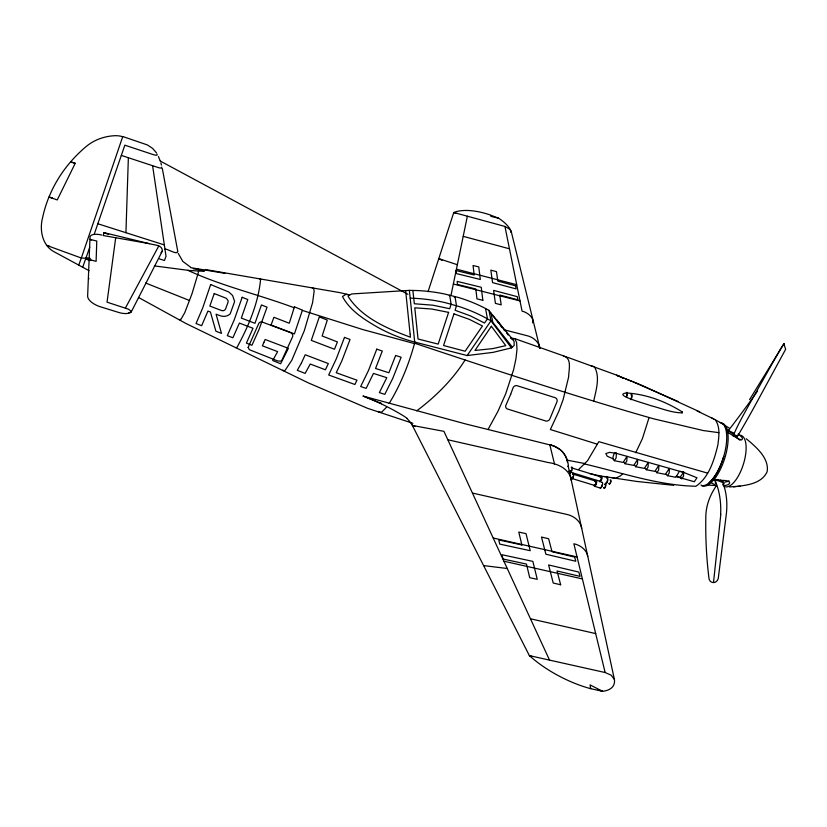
<?xml version="1.0" encoding="UTF-8"?>
<svg xmlns="http://www.w3.org/2000/svg" width="827" height="827" viewBox="0 0 827 827"><rect width="100%" height="100%" fill="white"/><g stroke="black" fill="none" stroke-linecap="round" stroke-linejoin="round"><path stroke-width="1.24" d="M490.556 215.568L490.98 216.374L498.536 218.194M125.931 232.697L128.361 157.709M669.384 468.371L669.198 473.013L667.41 475.68L665.828 473.685L668.671 469.426M115.697 237.762L107.045 302.165L128.609 309.246L131.214 311.355L130.852 312.337L128.867 312.678M716.172 486.09A49.144 37.163 -49 0 0 705.844 515.934A646.063 513.619 -21.8 0 0 708.966 578.342A7.319 5.603 -52.4 0 0 713.494 582.59L720.834 514.218M682.151 411.898L682.151 412.849C671.266 412.797 660.887 408.125 650.384 405.55C648.099 404.32 611.318 394.758 626.515 392.98C646.321 394.19 665.435 401.343 682.141 411.887L682.151 412.849M90.329 258.427L81.325 258.034L122.768 136.527L147.351 144.932L152.53 148.333L156.51 152.881M414.885 342.109C409.148 363.549 400.754 384.524 389.166 403.442M101.731 235.054A13.098 5.572 18.9 0 0 90.04 236.594L87.641 296.035A15.031 6.998 18.9 0 0 99.416 306.476L118.685 312.451A12.994 6.068 19.2 0 0 131.255 311.913L162.309 251.129C162.692 244.678 154.132 245.216 149.48 243.696L103.23 235.53L103.871 232.604L149.48 243.696M467.369 216.198L451.056 295.084M88.696 279.04L88.871 278.265M649.071 417.521L642.445 438.548L635.715 452.772M593.724 401.116C595.978 390.137 600.443 377.133 594.375 366.712L591.047 365.792M89.761 247.242L82.71 267.245M428.055 291.673L453.775 212.498A51.439 23.683 26.1 0 1 490.091 214.917L498.609 218.225A26.288 11.95 25.9 0 1 511.344 231.963L539.938 348.332M94.185 234.361L124.836 145.17L152.199 154.267C153.295 154.67 158.722 156.344 156.923 154.018M720.007 422.556A32.863 12.839 -72.6 0 1 723.749 456.39C720.72 465.994 716.627 475.69 709.194 482.741M749.562 399.648L783.882 343.898L785.65 349.304L756.178 403.483A86.566 6.409 -59.3 0 1 737.622 436.087L733.756 434.557L734.273 433.296A47.708 3.432 -59.4 0 1 745.592 411.05A414.513 24.851 -59.6 0 1 779.716 350.441A7.288 0.538 -59.5 0 1 783.696 344.146L784.213 343.598L783.913 344.539M125.446 307.975L158.763 245.991M488.023 429.523L497.947 411.329L505.752 393.662L513.639 369.566L515.986 358.536L516.989 349.356L516.596 342.461L514.766 338.708L511.789 338.109M78.741 265.105L81.325 258.034L46.777 245.433L49.258 246.084M162.299 251.139L160.996 252.721M622.989 462.365L614.378 460.711L616.115 458.003L616.373 453.341A3.98 1.53 -74.5 0 0 615.846 452.679M625.057 463.73L626.804 461.032L627.052 456.37L623.579 461.755L625.057 463.73L633.627 465.363M635.705 466.728L637.462 464.04L637.689 459.378L634.195 464.753L635.705 466.728L644.223 468.361M646.311 469.726L648.079 467.048L648.296 462.386L644.781 467.741L646.311 469.726L654.777 471.338M465.105 359.983C452.586 379.913 435.415 396.774 416.725 410.843M656.876 472.703L658.654 470.036L658.85 465.384L655.315 470.718L656.876 472.703L665.301 474.316M614.378 460.711L612.921 458.747L607.194 456.194L605.829 453.547L609.633 452.359L616.373 453.341L683.846 472.465L696.996 477.779L694.298 481.727L676.29 476.641L679.008 471.959M386.591 407.163L381.733 412.084L378.9 412.063L378.497 411.453M683.702 472.031L683.495 476.28L681.706 478.936L680.125 477.324L683.702 472.031L679.866 471.338M347.66 294.65L346.089 294.298L342.471 296.511C349.79 310.394 363.704 319.16 376.947 326.861C388.793 333.539 401.508 338.677 414.689 342.058L467.152 355.558L490.98 320.845L488.995 310.363L483.123 307.262A151.703 127.916 -8.6 0 0 457.91 297.338L444.461 293.957A151.703 127.916 -8.6 0 0 416.477 290.525L409.355 290.38L351.599 293.957L348.219 295.983L348.25 296.645C362.009 317.93 387.418 328.66 410.43 337.23L410.12 334.191M454.312 297.503L455.026 296.552L456.473 305.742L455.088 310.27L470.542 315.935L484.508 323.016L487.475 318.881L485.542 308.543M449.299 295.704L449.712 295.167L451.087 304.171L449.723 308.709L432.862 305.194L414.348 303.757L412.869 290.453M578.9 469.25L587.573 460.67L598.82 441.659L707.561 473.127M467.152 355.558L493.088 352.364L511.458 347.898L514.177 345.428L514.084 341.572L513.009 339.794L491.083 313.371L492.789 322.303L512.295 347.113M622.648 473.757L620.529 475.835L615.371 478.409L611.494 477.489M121.321 155.404L159.063 167.829L161.523 168.088L161.792 167.054M569.679 472.63C569.834 472.217 569.782 479.174 572.832 477.985L572.729 477.53M532.598 322.84C534.614 317.868 527.14 312.141 522.064 311.148L504.946 226.453L453.775 212.498L456.122 213.449M571.25 480.466C570.072 469.291 558.08 463.792 548.105 462.51L447.841 439.768M722.798 484.777L724.173 483.609L723.77 482.1L720.162 480.063M235.798 347.691L237.08 347.226C248.472 326.345 258.448 302.971 260.608 279.113L259.647 278.947M568.221 471.39L571.323 470.987M510.724 232.273L511.138 231.364L509.628 229.11L504.946 226.453M729.445 486.948C742.098 485.945 761.243 485.222 767.177 471.597C769.275 457.796 755.661 446.673 746.285 438.755M723.253 485.749L724.938 485.521A6.265 1.706 -5.8 0 0 728.783 484.312A6.254 2.936 -14.2 0 0 729.311 481.841L726.127 480.601L713.722 479.815M198.098 268.734L198.8 269.643L198.17 273.137L191.967 293.843L184.762 312.668L180.338 320.411L180.245 319.253M713.463 479.505L718.467 479.629M733.477 486.834L736.247 486.576M737.477 486.472L740.082 486.235M726.716 429.533L727.822 429.482M312.234 287.92L313.619 288.323L314.136 291.249L312.575 302.692L304.264 330.81L291.776 360.293L285.015 370.455L283.237 370.703L282.886 370.041M86.008 258.148L87.858 258.21M675.793 477.272L667.41 475.68M409.355 290.38L410.213 298.123L417.418 298.485A153.078 131.017 -2.1 0 1 445.753 302.785L459.398 306.631A153.078 131.017 -2.1 0 1 485.004 317.506L490.98 320.845L511.458 347.898M707.602 485.056L716.254 485.583M607.721 476.921L603.999 476.517M673.643 485.315L637.131 481.49L600.619 476.021M718.818 432.655L703.27 430.547L653.63 418.813C573.235 395.957 493.864 369.628 414.585 343.205M483.65 565.585L507.478 568.542M549.273 444.73C560.106 446.332 568.19 455.915 568.387 466.79M154.349 265.901L189.104 270.46L204.238 271.328L204.3 270.718L193.239 268.765M190.706 267.659L224.954 273.334M600.051 475.907L589.486 473.52M205.354 269.509L340.104 292.675L349.118 294.836M584.958 463.585L566.94 460.112M597.425 444.223L550.358 429.523L558.959 411.009L563.187 399.4L568.625 377.009C568.604 370.878 572.439 357.781 563.445 356.179M530.769 618.854L595.678 633.585M503.064 559.021L526.448 564.055L529.725 577.711L537.261 579.324L532.846 561.378L502.03 554.741L502.878 558.628M504.098 561.254L582.404 578.921M493.357 538.046L577.06 556.933M472.527 493.078L566.733 514.394C573.731 515.852 580.533 520.979 581.712 528.36M531.761 656.431L529.373 655.615A74.957 33.804 27 0 0 589.951 688.498L602.511 691.31A39.593 18.184 27.2 0 0 614.42 679.505L611.215 675.225L605.137 672.527L529.373 655.615L411.98 424.685M549.231 444.719L554.328 446.301L560.117 449.63A26.164 21.812 -11.1 0 1 567.363 462.055M503.581 329.653L527.026 335.69C533.105 337.085 538.822 341.737 539.855 348.115M453.351 284.023L519.987 300.904M548.518 444.554L465.56 423.92L363.115 396.081L381.598 403.597L379.2 402.656M456.432 269.178L516.72 284.705M456.142 270.563L474.181 274.988L473.065 265.508L478.761 266.914L480.301 279.464L456.38 273.592L456.09 270.811M463.244 236.346L509.463 248.813M414.472 343.608L362.681 329.528L302.341 310.414M733.022 435.943L737.053 436.47L738.046 434.971M584.596 463.988C621.273 472.506 658.065 485.459 695.931 486.255C709.194 477.2 714.239 459.884 717.888 444.885C718.911 436.573 720.493 426.908 715.159 419.682L711.995 418.09M552.136 445.495L549.831 444.802L554.514 464.092M676.155 476.207L680.125 477.324M52.432 198.035L48.989 197.033L57.239 199.938L75.174 163.415L70.605 161.875A153.574 136.341 7.7 0 0 51.419 191.44L48.648 197.808A153.574 136.341 7.7 0 0 42.622 217.563C39.365 229.617 42.094 245.216 53.879 251.646L89.037 270.677M75.226 163.239L70.646 161.834A153.284 136.093 7.8 0 1 86.101 146.586A48.462 43.345 14.4 0 1 114.55 135.721A22.122 19.879 15.7 0 1 122.737 136.703M570.299 472.145L600.02 481.283A2.223 0.755 -73.2 0 0 601.56 478.502A2.223 0.755 -73.2 0 0 600.578 477.51M573.08 474.129L596.029 481.19M594.758 485.501L571.798 478.451A2.254 0.724 -73.2 0 0 573.287 475.907M594.52 486.286L600.443 488.106M571.571 467.855L601.281 477.014M159.466 258.923L164.459 260.495L166.01 256.246L152.602 165.731M97.834 223.755L164.335 244.926M164.976 249.299C165.876 247.759 177.805 255.77 177.526 251.408M457.362 264.723L438.786 258.634L442.031 260.319M412.859 423.321L367.612 408.331L308.347 382.891L186.178 323.615L138.502 297.462M294.195 307.747C259.089 294.588 221.905 286.152 187.894 270.326M567.611 357.316L618.978 375.975M515.428 338.863L566.65 356.975M415.35 426.494L412.394 425.44L443.944 431.343L549.542 660.122M617.676 375.665L616.539 375.262L624.447 378.446M733.756 434.557L726.923 429.823L729.3 430.681M91.559 239.964L89.926 239.375L96.78 241.039L96.108 261.342L89.109 259.523L91.363 260.371M597.911 689.594L602.511 691.31L590.075 684.87L590.664 688.674L590.385 688.167M714.869 484.57L712.119 483.299L710.817 481.769M363.115 396.081L365.482 396.991A111.19 47.377 22.7 0 1 402.842 415.474A20.82 8.497 23.1 0 1 407.008 418.369M617.593 375.634L640.594 384.772L699.787 411.877M103.871 232.604L108.668 234.496M625.698 378.942L632.469 381.629M145.645 283.02L189.528 300.511M89.823 260.639L85.76 258.944M633.389 382.012L678.192 401.54M697.016 410.916L713.66 418.927M726.923 429.823L734.273 433.296M160.18 160.996L407.907 294.298M190.541 267.162L182.829 261.415L178.27 253.434M715.159 419.682L723.036 424.086M725 425.429L729.238 428.107M727.595 432.211L738.263 438.91L741.499 439.923A6.265 2.471 45.7 0 0 742.274 437.948A6.275 1.178 38.2 0 0 739.607 435.105L738.315 434.03M510.424 338.036L513.009 339.794M488.995 310.363L491.248 313.35M492.747 315.335L498.764 323.295M500.263 325.29L501.762 327.275M496.634 319.739L505.07 330.924M506.6 332.95L508.129 334.987M158.422 156.51L160.118 160.738M587.77 556.385C586.591 549.635 580.254 545.117 573.866 543.773L605.137 672.527M570.62 477.179L614.42 679.505M160.831 162.888L161.472 165.049M569.772 473.178L568.159 465.942L568.449 467.017M715.737 483.919L714.869 479.588L722.715 482.441A81.625 59.761 -52.2 0 1 726.22 514.973L718.291 578.135A4.424 3.391 -52.6 0 1 714.011 582.559M162.33 168.584L177.805 251.542M405.633 290.608L410.089 333.87M410.213 298.123L414.689 342.058M740.392 435.281A26.857 10.823 -72.6 0 1 743.752 463.037A26.857 10.823 -72.6 0 1 725.393 486.803M700.976 485.035A32.853 12.86 -72.6 0 0 706.609 485.676L710.61 483.185L714.755 478.688A32.853 12.86 -72.6 0 0 727.905 433.575L726.664 428.138L724.442 424.54A32.853 12.86 -72.6 0 0 721.402 423.01M723.749 456.39A32.863 12.839 -72.6 0 1 701.616 485.573M757.563 391.006A87.879 5.779 -52.3 0 1 728.907 429.885M612.921 458.747A3.98 1.53 -74.5 0 1 615.081 452.845M630.929 394.706A3.236 1.044 -74.3 0 1 632.086 395.657A3.236 1.044 -74.3 0 1 630.918 399.751M631.404 395.606A2.005 0.651 -74.3 0 1 631.404 397.539M631.249 398.035A2.005 0.651 -74.3 0 1 630.639 399.183M626.359 392.877A3.236 1.044 -74.3 0 1 626.349 396.919M728.959 480.725A6.492 3.143 3.8 0 1 725.114 482.038M626.876 392.256A4.052 1.303 -74.3 0 1 626.556 397.146M736.464 437.38A6.492 2.615 28.6 0 1 739.917 440.284M622.317 378.094A4.001 1.272 -74.2 0 1 622.617 378.249M714.776 479.65A82.896 65.261 -60.1 0 1 720.617 514.249M406.894 418.369A44.265 18.649 24.1 0 1 411.877 424.664M571.209 467.338A3.06 0.982 -73.2 0 1 572.201 467.813A3.06 0.982 -73.2 0 1 571.633 470.987L571.323 471.669A3.06 0.982 -73.2 0 1 570.341 472.889M602.273 484.26A2.243 0.765 -73.3 0 1 601.642 486.41M601.384 486.824A2.243 0.765 -73.3 0 1 600.898 487.289M604.971 484.281A2.243 0.765 -73.3 0 1 605.767 485.16A2.243 0.765 -73.3 0 1 604.785 488.002A2.243 0.765 -73.3 0 1 603.824 487.61M572.718 473.613A3.081 0.992 -73.2 0 1 573.731 474.801A3.081 0.992 -73.2 0 1 572.387 478.709A3.081 0.992 -73.2 0 1 571.137 478.202M571.633 470.17A2.233 0.724 -73.2 0 1 571.436 470.718L571.219 471.225A2.233 0.724 -73.2 0 1 570.971 471.638M570.733 471.938A2.233 0.724 -73.2 0 1 570.01 470.914M604.94 484.632A1.83 0.62 -73.3 0 1 605.591 485.232A1.83 0.62 -73.3 0 1 604.919 487.485A1.83 0.62 -73.3 0 1 604.041 487.672M595.543 481.748A1.83 0.62 -73.3 0 1 596.184 482.213A1.83 0.62 -73.3 0 1 595.647 484.364M595.047 485.087A1.83 0.62 -73.3 0 1 594.737 485.004M600.216 477.479A3.05 1.034 -73.2 0 1 601.963 477.582A3.05 1.034 -73.2 0 1 600.071 482.038M606.76 478.306A3.039 1.034 -73.2 0 1 607.845 479.278A3.039 1.034 -73.2 0 1 606.739 483.03A3.039 1.034 -73.2 0 1 605.271 483.361M594.964 481.655A3.07 1.034 -73.3 0 1 596.681 481.087A3.07 1.034 -73.3 0 1 595.605 485.439A3.07 1.034 -73.3 0 1 594.075 485.242M601.57 482.492A3.07 1.044 -73.3 0 1 602.645 483.475A3.07 1.044 -73.3 0 1 601.529 487.258A3.07 1.044 -73.3 0 1 600.061 487.579M595.326 481.686A2.243 0.755 -73.3 0 1 596.35 481.821A2.243 0.755 -73.3 0 1 595.626 484.736A2.243 0.755 -73.3 0 1 594.479 485.108M572.646 474.336A2.254 0.724 -73.2 0 1 573.235 474.253M607.432 479.205A2.223 0.755 -73.2 0 1 607.39 480.59M607.256 481.149A2.223 0.755 -73.2 0 1 605.715 482.978M610.14 480.084A2.223 0.765 -73.2 0 1 610.936 480.952A2.223 0.765 -73.2 0 1 609.954 483.774A2.223 0.765 -73.2 0 1 608.992 483.402M610.75 480.9A1.819 0.62 -73.2 0 1 610.13 483.206A1.819 0.62 -73.2 0 1 609.22 483.454M600.795 477.572A1.819 0.61 -73.2 0 1 601.301 479.071A1.819 0.61 -73.2 0 1 599.999 480.797M248.141 347.412L249.247 349.501A2.564 0.972 22.7 0 0 250.374 350.1L277.624 360.934L280.56 361.151A4.228 2.471 20.4 0 0 281.883 360.241L292.582 336.765A3.463 3.205 14.3 0 0 290.525 332.609L261.632 321.827A3.37 3.112 16.4 0 0 258.789 323.429L248.141 347.412M294.433 306.827L289.274 323.243L273.913 317.279L271.07 325.021L294.402 333.932L302.424 310.146L294.433 306.827M210.668 284.56L202.739 307.861L196.051 323.543L201.654 325.714L207.939 311.076L210.43 312.027L215.909 331.224L221.491 333.384L216.064 314.177L219.6 315.521A10.327 8.363 20.4 0 0 224.344 316.338L225.285 316.255A10.007 9.2 19.7 0 0 230.206 313.836L234.63 301.504L232.594 295.487L228.872 292.034L210.668 284.56M319.336 316.896L311.293 340.383L334.501 349.252L337.416 341.913L322.148 336L327.306 320.08L319.336 316.896M242.177 297.286L234.227 319.884L227.301 335.638L232.883 337.788L239.396 323.078L253.01 328.278L246.405 343.071L251.966 345.252L259.068 329.373L267.059 307.179L261.446 304.946L254.964 323.305L241.329 318.085L247.79 299.55L242.177 297.286M448.606 312.368L438.176 344.104L418.048 339.008L414.782 307.809L431.766 309.029L448.606 312.368M214.245 293.554L209.841 306.052L221.522 310.518A3.349 3.081 19.7 0 0 225.668 308.781L227.787 302.878A3.618 3.535 19 0 0 228.014 300.563L226.36 298.32L214.245 293.554M453.961 313.878L443.551 345.531L465.125 351.227L482.461 325.983L469.395 319.387L453.961 313.878M376.781 349.149L368.47 370.527L360.675 386.529L366.144 388.38L373.473 373.422L386.778 377.691L379.376 392.629L384.803 394.334L392.742 378.394L401.126 357.233L395.647 355.465L388.876 372.781L375.561 368.47L382.291 351.03L376.781 349.149M344.487 337.385L336.279 358.856L328.67 374.993L354.886 384.493L356.975 380.193L336.227 372.739L341.82 360.954L350.048 339.494L344.487 337.385M510.693 394.293L505.886 405.292A3.308 2.946 -16.5 0 0 507.664 409.065L545.934 421.046A3.298 2.915 -18.5 0 0 549.79 419.082L556.933 401.86A3.577 3.38 -46.6 0 0 556.891 399.286L556.695 398.914A3.184 3.008 -45.3 0 0 555.113 397.673L517.185 385.744A3.236 3.07 -44 0 0 514.694 386.023A3.587 3.401 -44 0 0 512.967 388.039L510.693 394.293M263.865 342.419L262.386 345.831L277.634 351.62L272.714 360.531L280.591 363.756L288.385 348.343L265.147 339.483L263.865 342.419M301.483 362.919L297.275 370.32L305.132 373.39L310.259 364.035L325.414 369.793L328.329 363.57L305.215 354.762L301.483 362.919M491.362 326.272L474.956 350.462L492.83 348.601L505.762 345.634L491.362 326.272M521.868 544.952L498.784 539.938L499.694 544.094L530.221 550.699L526.024 533.653L518.787 532.071L521.868 544.952M560.654 584.761L553.222 583.035L548.611 564.965L578.838 572.057L580.047 576.378L557.057 570.992L560.654 584.761M574.641 557.067L552.022 551.723L548.632 538.739L541.499 537.043L545.872 554.214L575.819 561.275L574.641 557.067M482.844 300.294L476.972 298.867L475.814 288.964L457.476 284.478L457.166 281.376L481.252 287.269L482.844 300.294M517.805 299.787L499.787 295.022L501.193 304.884L495.394 303.354L493.616 290.401L517.309 296.676L517.805 299.787M515.603 285.842L497.813 281.108L496.469 271.649L490.845 270.15L492.551 282.627L516.079 288.892L515.603 285.842"/></g></svg>
